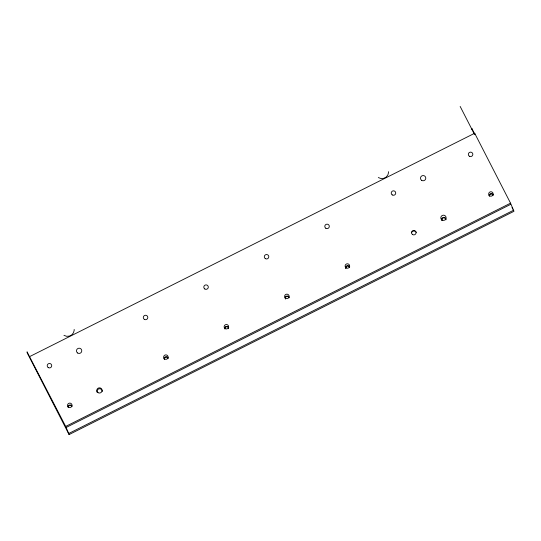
<?xml version="1.0" encoding="UTF-8"?>
<svg xmlns="http://www.w3.org/2000/svg" width="541" height="541" viewBox="0 0 541 541"><rect width="100%" height="100%" fill="white"/><g stroke="black" fill="none" stroke-linecap="round" stroke-linejoin="round"><path stroke-width="0.81" d="M29.829 356.505L474.68 133.248L510.542 203.173L513.95 211.315L69.099 434.572L27.26 352.996L27.05 351.833L65.691 426.43L69.099 434.572M65.691 426.43L510.542 203.173M65.901 427.586L510.751 204.329M68.89 433.415L513.74 210.158M474.518 133.681L471.901 128.582L472.11 129.739M460.154 106.428L474.41 134.229M512.029 207.575L512.8 209.069M474.68 133.248L474.89 134.405M388.519 171.686L388.573 172.396A6.648 6.539 -10.2 0 1 378.301 177.549M74.158 329.455L74.212 330.159A6.648 6.539 -10.2 0 1 63.939 335.319M345.888 268.248A1.86 1.833 -10.2 0 1 347.329 266.071A1.86 1.833 -10.2 0 1 349.527 267.484M224.887 328.975A1.86 1.833 -10.2 0 1 226.571 326.764A1.86 1.833 -10.2 0 1 228.566 328.685M285.547 299.065A1.86 1.833 -10.2 0 1 285.384 298.612M285.35 298.132A1.86 1.833 -10.2 0 1 289.029 297.848M164.39 359.339A1.86 1.833 -10.2 0 1 165.83 357.161A1.86 1.833 -10.2 0 1 168.028 358.568M489.422 196.214A1.86 1.833 -10.2 0 1 490.87 194.036A1.86 1.833 -10.2 0 1 493.067 195.443M68.261 407.082A1.86 1.833 -10.2 0 1 71.777 406.345M442.132 220.478A1.86 1.833 -10.2 0 1 443.417 217.854A1.86 1.833 -10.2 0 1 445.649 219.734M97.238 392.556A2.658 2.617 -10.2 0 1 99.071 388.81A2.658 2.617 -10.2 0 1 102.263 391.501M411.451 232.792A2.658 2.617 -10.2 0 1 416.34 232.407M488.99 195.714A2.259 2.225 -10.2 0 1 493.264 194.814M441.584 220.106A2.259 2.225 -10.2 0 1 443.627 217.428A2.259 2.225 -10.2 0 1 446.048 219.754M345.496 268.329A2.259 2.225 -10.2 0 1 349.723 266.855M284.951 298.111A2.259 2.225 -10.2 0 1 289.225 297.219M67.862 407.062A2.259 2.225 -10.2 0 1 72.136 406.163M163.95 358.839A2.259 2.225 -10.2 0 1 168.224 357.939M224.454 328.475A2.259 2.225 -10.2 0 1 228.721 327.575M97.989 392.638A2.658 2.617 -10.2 0 0 102.093 390.575A2.658 2.617 -10.2 0 0 98.246 388.107A2.658 2.617 -10.2 0 0 97.989 392.638M489.673 195.842A2.259 2.225 -10.2 0 0 493.169 194.091A2.259 2.225 -10.2 0 0 489.896 191.994A2.259 2.225 -10.2 0 0 489.673 195.842M346.132 267.883A2.259 2.225 -10.2 0 0 349.628 266.125A2.259 2.225 -10.2 0 0 346.355 264.028A2.259 2.225 -10.2 0 0 346.132 267.883M285.634 298.24A2.259 2.225 -10.2 0 0 289.131 296.488A2.259 2.225 -10.2 0 0 285.858 294.392A2.259 2.225 -10.2 0 0 285.634 298.24M68.545 407.19A2.259 2.225 -10.2 0 0 72.041 405.439A2.259 2.225 -10.2 0 0 68.768 403.343A2.259 2.225 -10.2 0 0 68.545 407.19M164.633 358.967A2.259 2.225 -10.2 0 0 168.129 357.216A2.259 2.225 -10.2 0 0 164.856 355.119A2.259 2.225 -10.2 0 0 164.633 358.967M225.137 328.603A2.259 2.225 -10.2 0 0 228.627 326.852A2.259 2.225 -10.2 0 0 225.36 324.756A2.259 2.225 -10.2 0 0 225.137 328.603M442.004 219.984A2.658 2.617 -10.2 0 0 446.115 217.922A2.658 2.617 -10.2 0 0 442.267 215.46A2.658 2.617 -10.2 0 0 442.004 219.984M412.567 234.537A2.259 2.225 -10.2 0 0 416.056 232.786A2.259 2.225 -10.2 0 0 412.79 230.689A2.259 2.225 -10.2 0 0 412.567 234.537M421.682 180.363A2.658 2.617 -10.2 0 0 425.787 178.3A2.658 2.617 -10.2 0 0 421.939 175.832A2.658 2.617 -10.2 0 0 421.682 180.363M77.661 353.016A2.658 2.617 -10.2 0 0 81.772 350.953A2.658 2.617 -10.2 0 0 77.924 348.485A2.658 2.617 -10.2 0 0 77.661 353.016M48.223 367.569A2.259 2.225 -10.2 0 0 51.72 365.811A2.259 2.225 -10.2 0 0 48.447 363.721A2.259 2.225 -10.2 0 0 48.223 367.569M144.346 319.366A2.259 2.225 -10.2 0 0 147.808 317.553A2.259 2.225 -10.2 0 0 144.501 315.511A2.259 2.225 -10.2 0 0 144.346 319.366M204.816 288.982A2.259 2.225 -10.2 0 0 208.305 287.23A2.259 2.225 -10.2 0 0 205.032 285.134A2.259 2.225 -10.2 0 0 204.816 288.982M265.313 258.618A2.259 2.225 -10.2 0 0 268.803 256.867A2.259 2.225 -10.2 0 0 265.536 254.77A2.259 2.225 -10.2 0 0 265.313 258.618M325.81 228.255A2.259 2.225 -10.2 0 0 329.307 226.503A2.259 2.225 -10.2 0 0 326.034 224.407A2.259 2.225 -10.2 0 0 325.81 228.255M392.245 194.916A2.259 2.225 -10.2 0 0 395.735 193.164A2.259 2.225 -10.2 0 0 392.468 191.068A2.259 2.225 -10.2 0 0 392.245 194.916M469.351 156.221A2.259 2.225 -10.2 0 0 472.841 154.469A2.259 2.225 -10.2 0 0 469.574 152.373A2.259 2.225 -10.2 0 0 469.351 156.221"/></g></svg>
